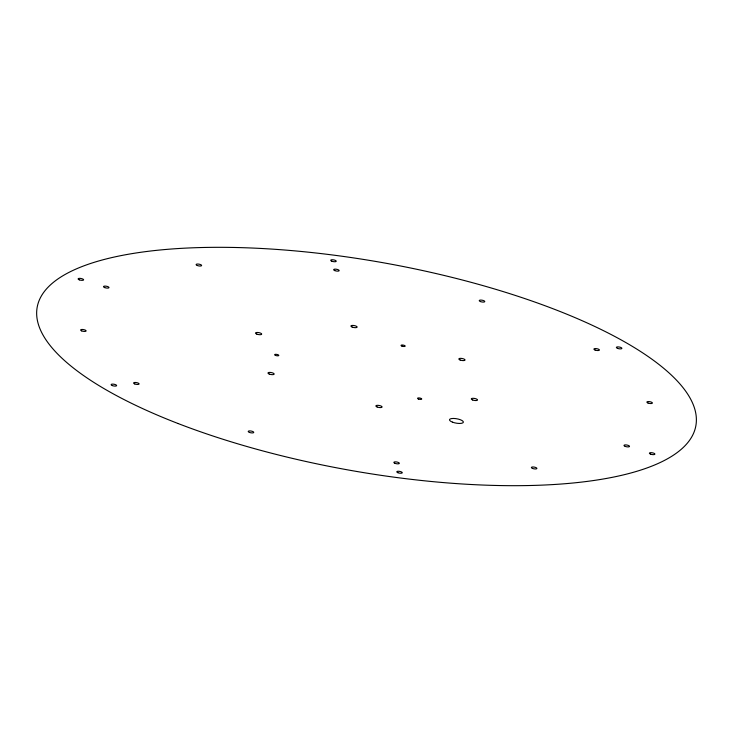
<?xml version="1.0" encoding="UTF-8"?>
<svg xmlns="http://www.w3.org/2000/svg" width="733" height="733" viewBox="0 0 733 733"><rect width="100%" height="100%" fill="white"/><g stroke="black" fill="none" stroke-linecap="round" stroke-linejoin="round"><path stroke-width="1.1" d="M178.037 423.509A334.642 105.076 10.2 0 0 695.205 428.64A334.642 105.076 10.2 0 0 226.268 247.351A334.642 105.076 10.2 0 0 178.037 423.509M269.277 374.068A3.17 0.999 10.2 0 0 274.179 374.123A3.17 0.999 10.2 0 0 269.735 372.401A3.17 0.999 10.2 0 0 269.277 374.068M377.129 406.971A3.17 0.999 10.2 0 0 382.085 407.062A3.17 0.999 10.2 0 0 377.715 405.322A3.17 0.999 10.2 0 0 377.129 406.971M472.684 399.989A3.17 0.999 10.2 0 0 477.531 399.989A3.17 0.999 10.2 0 0 473.014 398.294A3.17 0.999 10.2 0 0 472.684 399.989M460.15 360.013A3.17 0.999 10.2 0 0 465.052 360.059A3.17 0.999 10.2 0 0 460.608 358.345A3.17 0.999 10.2 0 0 460.15 360.013M352.179 327.065A3.17 0.999 10.2 0 0 357.127 327.156A3.17 0.999 10.2 0 0 352.765 325.415A3.17 0.999 10.2 0 0 352.179 327.065M256.862 334.138A3.17 0.999 10.2 0 0 261.708 334.147A3.17 0.999 10.2 0 0 257.191 332.452A3.17 0.999 10.2 0 0 256.862 334.138M112.296 385.585A2.822 0.889 10.2 0 0 116.648 385.631A2.822 0.889 10.2 0 0 112.699 384.101A2.822 0.889 10.2 0 0 112.296 385.585M397.891 472.712A2.822 0.889 10.2 0 0 402.289 472.803A2.822 0.889 10.2 0 0 398.404 471.255A2.822 0.889 10.2 0 0 397.891 472.712M650.611 454.148A2.822 0.889 10.2 0 0 654.917 454.148A2.822 0.889 10.2 0 0 650.904 452.646A2.822 0.889 10.2 0 0 650.611 454.148M617.534 348.367A2.822 0.889 10.2 0 0 621.886 348.413A2.822 0.889 10.2 0 0 617.937 346.883A2.822 0.889 10.2 0 0 617.534 348.367M331.829 261.205A2.822 0.889 10.2 0 0 336.236 261.287A2.822 0.889 10.2 0 0 332.351 259.739A2.822 0.889 10.2 0 0 331.829 261.205M79.32 279.85A2.822 0.889 10.2 0 0 83.626 279.859A2.822 0.889 10.2 0 0 79.613 278.348A2.822 0.889 10.2 0 0 79.32 279.85M418.461 399.036A2.117 0.66 10.2 0 0 421.732 399.064A2.117 0.66 10.2 0 0 418.763 397.918A2.117 0.66 10.2 0 0 418.461 399.036M401.977 346.132A2.117 0.66 10.2 0 0 405.202 346.132A2.117 0.66 10.2 0 0 402.197 345.005A2.117 0.66 10.2 0 0 401.977 346.132M275.489 355.413A2.117 0.66 10.2 0 0 278.797 355.478A2.117 0.66 10.2 0 0 275.883 354.314A2.117 0.66 10.2 0 0 275.489 355.413M134.753 383.936A2.822 0.889 10.2 0 0 139.105 383.982A2.822 0.889 10.2 0 0 135.156 382.452A2.822 0.889 10.2 0 0 134.753 383.936M249.458 432.424A2.822 0.889 10.2 0 0 253.765 432.424A2.822 0.889 10.2 0 0 249.751 430.912A2.822 0.889 10.2 0 0 249.458 432.424M394.95 463.311A2.822 0.889 10.2 0 0 399.357 463.403A2.822 0.889 10.2 0 0 395.472 461.854A2.822 0.889 10.2 0 0 394.95 463.311M532.543 468.451A2.822 0.889 10.2 0 0 536.895 468.497A2.822 0.889 10.2 0 0 532.946 466.967A2.822 0.889 10.2 0 0 532.543 468.451M625.222 446.406A2.822 0.889 10.2 0 0 629.528 446.406A2.822 0.889 10.2 0 0 625.515 444.894A2.822 0.889 10.2 0 0 625.222 446.406M647.999 403.013A2.822 0.889 10.2 0 0 652.407 403.095A2.822 0.889 10.2 0 0 648.522 401.547A2.822 0.889 10.2 0 0 647.999 403.013M595.077 350.026A2.822 0.889 10.2 0 0 599.429 350.072A2.822 0.889 10.2 0 0 595.48 348.541A2.822 0.889 10.2 0 0 595.077 350.026M480.481 301.584A2.822 0.889 10.2 0 0 484.788 301.584A2.822 0.889 10.2 0 0 480.775 300.072A2.822 0.889 10.2 0 0 480.481 301.584M334.77 270.605A2.822 0.889 10.2 0 0 339.168 270.688A2.822 0.889 10.2 0 0 335.283 269.139A2.822 0.889 10.2 0 0 334.77 270.605M197.278 265.511A2.822 0.889 10.2 0 0 201.639 265.548A2.822 0.889 10.2 0 0 197.69 264.027A2.822 0.889 10.2 0 0 197.278 265.511M104.709 287.602A2.822 0.889 10.2 0 0 109.015 287.602A2.822 0.889 10.2 0 0 105.002 286.099A2.822 0.889 10.2 0 0 104.709 287.602M81.72 330.904A2.822 0.889 10.2 0 0 86.118 330.986A2.822 0.889 10.2 0 0 82.233 329.447A2.822 0.889 10.2 0 0 81.72 330.904M452.481 422.153A7.046 2.208 10.2 0 0 463.366 422.254A7.046 2.208 10.2 0 0 453.498 418.442A7.046 2.208 10.2 0 0 452.481 422.153"/></g></svg>
